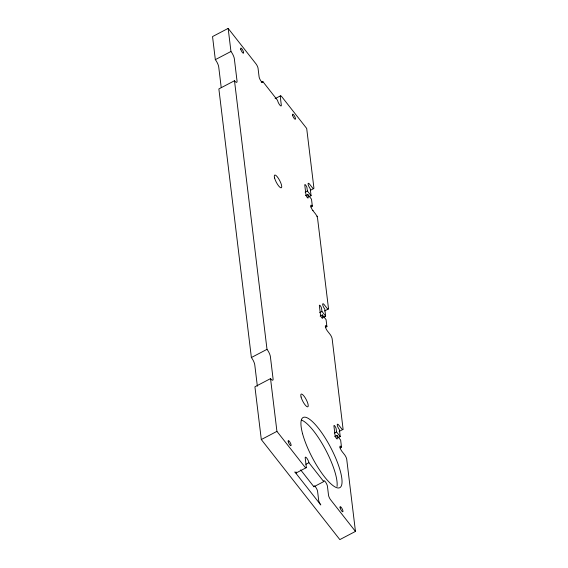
<?xml version="1.0" encoding="UTF-8"?>
<svg xmlns="http://www.w3.org/2000/svg" width="568" height="568" viewBox="0 0 568 568"><rect width="100%" height="100%" fill="white"/><g stroke="black" fill="none" stroke-linecap="round" stroke-linejoin="round"><path stroke-width="0.85" d="M308.857 196.847L311.072 195.69L310.22 188.668A3.6 0.951 62.4 0 1 308.104 184.117A3.6 0.951 62.4 0 1 309.695 184.288L312.577 187.958A3.6 0.951 62.4 0 0 313.877 187.788L306.692 128.446L281.877 96.83A3.6 0.951 62.4 0 0 280.287 96.659L281.309 105.115A3.6 0.951 62.4 0 1 279.726 104.945A3.6 0.951 62.4 0 1 277.61 100.394L262.792 81.515A3.6 0.951 62.4 0 1 261.202 81.345A3.6 0.951 62.4 0 1 259.086 76.801L258.064 68.345A3.6 0.951 62.4 0 0 255.941 63.793L228.159 28.4L212.538 36.579L215.329 59.654A5.758 1.526 62.4 0 1 218.723 66.939L221.208 87.479M215.329 59.654L230.956 51.475L228.159 28.4M230.956 51.475A5.758 1.526 62.4 0 1 234.343 58.76L237.034 81.011A5.758 1.526 62.4 0 1 234.492 80.741L218.872 88.92L251.375 357.528A5.758 1.526 62.4 0 1 254.769 364.805L257.354 386.204M261.273 82.31L262.792 81.515M275.104 98.654L280.4 95.878M305.151 192.126L307.366 190.969L306.997 187.901A2.158 0.575 62.4 0 0 305.726 185.175A2.158 0.575 62.4 0 0 304.775 185.069L305.939 194.71A2.158 0.575 62.4 0 0 307.21 197.437A2.158 0.575 62.4 0 0 308.161 197.536L307.792 194.476L305.577 195.633M310.575 190.23L313.607 188.64M310.831 206.979L312.343 206.191L311.498 199.19L307.792 194.476M319.727 312.577L321.942 311.42L321.594 308.531A2.158 0.575 62.4 0 0 320.324 305.797A2.158 0.575 62.4 0 0 319.372 305.698L320.494 314.984A2.158 0.575 62.4 0 0 321.765 317.711A2.158 0.575 62.4 0 0 322.716 317.817L322.368 314.921L320.153 316.085M324.548 310.98L328.332 308.999M323.433 317.299L325.649 316.135L324.797 309.127A3.6 0.951 62.4 0 1 322.681 304.576A3.6 0.951 62.4 0 1 324.271 304.746L326.863 308.055A3.6 0.951 62.4 0 0 328.453 308.218L317.583 218.424A3.6 0.951 62.4 0 0 315.467 213.873L312.876 210.572A3.6 0.951 62.4 0 1 310.753 206.021A3.6 0.951 62.4 0 1 312.343 206.191M251.375 357.528L267.003 349.348L234.492 80.741M325.407 327.445L326.919 326.65L326.075 319.642L322.368 314.921M267.003 349.348A5.758 1.526 62.4 0 1 270.389 356.626L273.08 378.884A5.758 1.526 62.4 0 1 270.538 378.615L254.918 386.787L261.308 439.554L339.841 539.6L355.461 531.421L346.736 459.349A3.6 0.951 62.4 0 0 344.62 454.798L342.028 451.496A3.6 0.951 62.4 0 1 339.912 446.945A3.6 0.951 62.4 0 1 341.496 447.115L340.651 440.108L336.945 435.386L334.729 436.543M261.308 439.554L276.928 431.375L270.538 378.615M334.311 433.043L336.519 431.879L336.149 428.812A2.158 0.575 62.4 0 0 334.879 426.085A2.158 0.575 62.4 0 0 333.927 425.986L335.092 435.62A2.158 0.575 62.4 0 0 336.363 438.347A2.158 0.575 62.4 0 0 337.314 438.453L336.945 435.386M339.124 431.446L342.909 429.465M338.01 437.758L340.225 436.6L339.38 429.593A3.6 0.951 62.4 0 1 337.257 425.041A3.6 0.951 62.4 0 1 338.847 425.212L341.439 428.513A3.6 0.951 62.4 0 0 343.029 428.684L332.159 338.883A3.6 0.951 62.4 0 0 330.043 334.332L327.452 331.03A3.6 0.951 62.4 0 1 325.336 326.479A3.6 0.951 62.4 0 1 326.919 326.65M305.889 464.305L308.921 462.721L323.739 481.6A3.6 0.951 62.4 0 1 325.322 481.763A3.6 0.951 62.4 0 1 327.445 486.315L328.524 495.253A3.6 0.951 62.4 0 0 330.64 499.805L355.461 531.421M339.983 447.904L341.496 447.115M296.34 472.867L306.18 467.72M300.664 469.892L313.898 486.748L323.739 481.6M307.366 190.969L311.072 195.69M321.942 311.42L325.649 316.135M336.519 431.879L340.225 436.6M276.928 431.375L304.711 466.768A3.6 0.951 62.4 0 0 306.294 466.939L305.215 458A3.6 0.951 62.4 0 1 306.805 458.17A3.6 0.951 62.4 0 1 308.921 462.721M296.453 472.093A3.6 0.951 62.4 0 1 294.87 471.923L320.799 504.952A3.6 0.951 62.4 0 1 318.683 500.408L317.604 491.469A3.6 0.951 62.4 0 0 316.213 487.99A3.6 0.951 62.4 0 0 314.253 485.888M313.898 486.748A3.6 0.951 62.4 0 1 313.891 486.265M301.494 420.1A39.597 10.487 62.4 0 1 325.237 449.082A39.597 10.487 62.4 0 1 337.023 486.464M312.876 210.572L312.684 210.671A3.6 1.988 -38.1 0 1 312.876 210.572M317.32 216.231L317.129 216.33A3.6 1.988 -38.1 0 1 317.32 216.231M292.619 115.347A2.883 0.76 62.4 0 0 295.19 119.287A2.883 0.76 62.4 0 0 294.174 115.51A2.883 0.76 62.4 0 0 292.619 115.347M288.253 441.769A2.883 0.76 62.4 0 0 290.83 445.71A2.883 0.76 62.4 0 0 289.808 441.932A2.883 0.76 62.4 0 0 288.253 441.769M240.754 49.274A2.883 0.76 62.4 0 0 243.331 53.222A2.883 0.76 62.4 0 0 242.309 49.444A2.883 0.76 62.4 0 0 240.754 49.274M340.118 507.835A2.883 0.76 62.4 0 0 342.689 511.775A2.883 0.76 62.4 0 0 341.673 507.998A2.883 0.76 62.4 0 0 340.118 507.835M301.075 397.025A7.199 1.91 62.4 0 0 307.515 406.88A7.199 1.91 62.4 0 0 304.966 397.437A7.199 1.91 62.4 0 0 301.075 397.025M274.571 177.997A7.199 1.91 62.4 0 0 281.004 187.859A7.199 1.91 62.4 0 0 278.462 178.416A7.199 1.91 62.4 0 0 274.571 177.997M302.581 433.746A39.597 10.487 62.4 0 0 337.974 487.969A39.597 10.487 62.4 0 0 323.959 436.025A39.597 10.487 62.4 0 0 302.581 433.746"/></g></svg>
